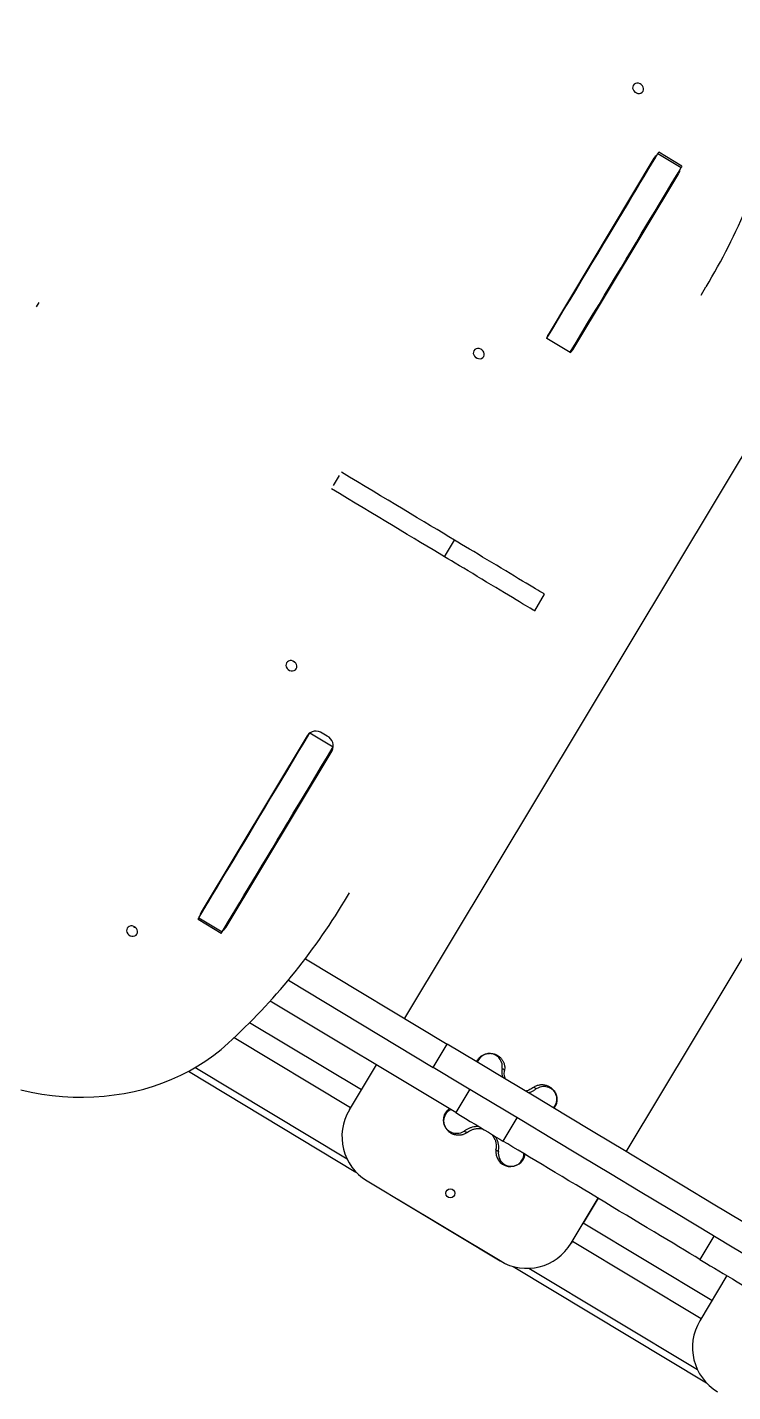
# Model space of a CAD drawing. Header units: millimetres. Extents: x -10374 to 11119, y -8221 to 9433.
# Drawn here: x -3622 to -3077, y -950 to 103 of the extents above; entities that cross this region are included whole.
import ezdxf

# ---------------------------------------------------------------- set-up
doc = ezdxf.new("R2010")
doc.units = ezdxf.units.MM
for name, color, linetype in [('DIKOM_ОБЪЕКТ', 7, 'Continuous'), ('DIKOM_РАЗМЕР_ЗОНА', 7, 'Continuous'), ('DIKOM_РАЗМЕР_ОБЪЕКТА', 7, 'Continuous')]:
    doc.layers.add(name, color=color, linetype=linetype)
doc.styles.add('style1', font='arial.ttf', dxfattribs={"width": 0.8})
doc.dimstyles.new('1-50', dxfattribs={"dimtxt": 300, "dimasz": 200, "dimexe": 100, "dimexo": 0, "dimgap": 100, "dimtad": 0, "dimdec": 0, "dimtxsty": 'style1', "dimcen": 0, "dimclrd": 7, "dimclre": 7, "dimadec": 1, "dimazin": 2, "dimtfac": 1, "dimtdec": 0, "dimtmove": 1, "dimatfit": 3, "dimfxl": 0, "dimlwd": 25, "dimlwe": 18, "dimarcsym": 0})

# ---------------------------------------------------------------- blocks, each defined once
blk = doc.blocks.new('*D16')
at = {"layer": 'Defpoints', "color": 0, "transparency": 16777216}
for p in [(-9045.1, 5161.7), (3694.5, 5161.7), (1813.2, -6719.9)]:
    blk.add_point(p, dxfattribs=at)
at = {"layer": 'DIKOM_РАЗМЕР_ОБЪЕКТА', "color": 7, "lineweight": 18, "transparency": 16777216}
for p, q in [((3694.5, 5161.7), (-9145.1, 5161.7)), ((1813.2, -6719.9), (-9145.1, -6719.9))]:
    blk.add_line(p, q, dxfattribs=at)
at = {"layer": 'DIKOM_РАЗМЕР_ОБЪЕКТА', "color": 7, "lineweight": 25, "transparency": 16777216}
for p, q in [((-9045.1, 4961.7), (-9045.1, -0.5)), ((-9045.1, -6519.9), (-9045.1, -1080.2))]:
    blk.add_line(p, q, dxfattribs=at)
at = {"layer": 'DIKOM_РАЗМЕР_ОБЪЕКТА', "color": 7, "transparency": 16777216}
for points in [[(-9078.4, 4961.7), (-9011.8, 4961.7), (-9045.1, 5161.7)], [(-9078.4, -6519.9), (-9011.8, -6519.9), (-9045.1, -6719.9)]]:
    blk.add_solid(points, dxfattribs=at)
at = {"layer": 'DIKOM_РАЗМЕР_ОБЪЕКТА', "color": 0, "transparency": 16777216, "insert": (-9045.1, -540.3), "char_height": 300, "attachment_point": 5, "rotation": 90, "style": 'style1'}
blk.add_mtext('11900', dxfattribs=at)
blk = doc.blocks.new('*D15')
at = {"layer": 'Defpoints', "color": 0, "transparency": 16777216}
for p in [(-5227.9, 8308.8), (9119.4, -1150.4), (-5227.9, -1991.8)]:
    blk.add_point(p, dxfattribs=at)
at = {"layer": 'DIKOM_РАЗМЕР_ОБЪЕКТА', "color": 7, "lineweight": 18, "transparency": 16777216}
for p, q in [((-5227.9, -1991.8), (-5227.9, 8408.8)), ((9119.4, -1150.4), (9119.4, 8408.8))]:
    blk.add_line(p, q, dxfattribs=at)
at = {"layer": 'DIKOM_РАЗМЕР_ОБЪЕКТА', "color": 7, "lineweight": 25, "transparency": 16777216}
for p, q in [((-5027.9, 8308.8), (187.4, 8308.8)), ((8919.4, 8308.8), (1267.2, 8308.8))]:
    blk.add_line(p, q, dxfattribs=at)
at = {"layer": 'DIKOM_РАЗМЕР_ОБЪЕКТА', "color": 7, "transparency": 16777216}
for points in [[(-5027.9, 8342.1), (-5027.9, 8275.4), (-5227.9, 8308.8)], [(8919.4, 8342.1), (8919.4, 8275.4), (9119.4, 8308.8)]]:
    blk.add_solid(points, dxfattribs=at)
at = {"layer": 'DIKOM_РАЗМЕР_ОБЪЕКТА', "color": 0, "transparency": 16777216, "insert": (727.3, 8308.8), "char_height": 300, "attachment_point": 5, "style": 'style1'}
blk.add_mtext('14350', dxfattribs=at)
blk = doc.blocks.new('*D14')
at = {"layer": 'Defpoints', "color": 0, "transparency": 16777216}
for p in [(-7515.9, 9236.3), (11119.4, -1423.4), (-7515.9, -2401.6)]:
    blk.add_point(p, dxfattribs=at)
at = {"layer": 'DIKOM_РАЗМЕР_ЗОНА', "color": 7, "lineweight": 18, "transparency": 16777216}
for p, q in [((-7515.9, -2401.6), (-7515.9, 9336.3)), ((11119.4, -1423.4), (11119.4, 9336.3))]:
    blk.add_line(p, q, dxfattribs=at)
at = {"layer": 'DIKOM_РАЗМЕР_ЗОНА', "color": 7, "lineweight": 25, "transparency": 16777216}
for p, q in [((-7315.9, 9236.3), (77.6, 9236.3)), ((10919.4, 9236.3), (1157.3, 9236.3))]:
    blk.add_line(p, q, dxfattribs=at)
at = {"layer": 'DIKOM_РАЗМЕР_ЗОНА', "color": 7, "transparency": 16777216}
for points in [[(-7315.9, 9269.7), (-7315.9, 9203), (-7515.9, 9236.3)], [(10919.4, 9269.7), (10919.4, 9203), (11119.4, 9236.3)]]:
    blk.add_solid(points, dxfattribs=at)
at = {"layer": 'DIKOM_РАЗМЕР_ЗОНА', "color": 0, "transparency": 16777216, "insert": (617.5, 9236.3), "char_height": 300, "attachment_point": 5, "style": 'style1'}
blk.add_mtext('18650', dxfattribs=at)
blk = doc.blocks.new('*D13')
at = {"layer": 'Defpoints', "color": 0, "transparency": 16777216}
for p in [(-10177, 7112.8), (3082.3, 7112.8), (2015.5, -8221.4)]:
    blk.add_point(p, dxfattribs=at)
at = {"layer": 'DIKOM_РАЗМЕР_ЗОНА', "color": 7, "lineweight": 18, "transparency": 16777216}
for p, q in [((3082.3, 7112.8), (-10277, 7112.8)), ((2015.5, -8221.4), (-10277, -8221.4))]:
    blk.add_line(p, q, dxfattribs=at)
at = {"layer": 'DIKOM_РАЗМЕР_ЗОНА', "color": 7, "lineweight": 25, "transparency": 16777216}
for p, q in [((-10177, 6912.8), (-10177, -14.4)), ((-10177, -8021.4), (-10177, -1094.2))]:
    blk.add_line(p, q, dxfattribs=at)
at = {"layer": 'DIKOM_РАЗМЕР_ЗОНА', "color": 7, "transparency": 16777216}
for points in [[(-10210.3, 6912.8), (-10143.6, 6912.8), (-10177, 7112.8)], [(-10210.3, -8021.4), (-10143.6, -8021.4), (-10177, -8221.4)]]:
    blk.add_solid(points, dxfattribs=at)
at = {"layer": 'DIKOM_РАЗМЕР_ЗОНА', "color": 0, "transparency": 16777216, "insert": (-10177, -554.3), "char_height": 300, "attachment_point": 5, "rotation": 90, "style": 'style1'}
blk.add_mtext('15300', dxfattribs=at)

msp = doc.modelspace()

# ---------------------------------------------------------------- linework, layer by layer
at = {"layer": 'DIKOM_ОБЪЕКТ', "color": 7, "linetype": 'Continuous', "lineweight": 15}
for p, q in [((-3138.2, 2.1), (-3220, -134.1)), ((-3135.1, 5.9), (-3117.1, -4.9)), ((-3116.5, -4), (-3134.5, 6.8)), ((-3200.7, -145.7), (-3118.9, -9.5)), ((-3143, -7.3), (-3143.6, -6.9)), ((-3140.7, -2.7), (-3140.3, -2.9)), ((-3124.3, -18.5), (-3125, -18.1)), ((-2992.1, -98), (-3331, -662)), ((-3101.8, -103.6), (-3098, -97.2)), ((-3615.2, -112.7), (-3613.1, -109.2)), ((-3220.8, -136.7), (-3202.8, -147.6)), ((-3159.6, -765), (-2820.7, -201)), ((-3385.6, -250.6), (-3381, -242.9)), ((-3299.9, -305.6), (-3292.2, -292.7)), ((-3230.3, -347.4), (-3222.6, -334.5)), ((-3403.9, -441.6), (-3385.9, -452.4)), ((-3390.5, -444.1), (-3394.4, -441.7)), ((-3406.1, -443.8), (-3488, -580)), ((-3468.7, -591.6), (-3386.8, -455.4)), ((-3377.2, -571.5), (-3373.3, -565)), ((-3484.5, -575.7), (-3484.9, -575.5)), ((-3482.5, -571), (-3481.9, -571.3)), ((-3490.4, -585.5), (-3472.4, -596.3)), ((-3489.8, -584.5), (-3471.8, -595.3)), ((-3463.9, -582.2), (-3463.2, -582.5)), ((-3407.4, -616.1), (-3297.9, -681.9)), ((-3420.6, -632.6), (-3308.8, -699.9)), ((-3291.3, -734.8), (-3434.7, -648.7)), ((-3364.2, -717.3), (-3450.6, -665.4)), ((-3462.4, -676.9), (-3372.5, -731)), ((-3308.8, -699.9), (-3297.9, -681.9)), ((-3275.2, -695.5), (-3274.8, -694.6)), ((-3497.8, -702.9), (-3368.4, -780.7)), ((-3375.2, -770.8), (-3492.8, -700.1)), ((-3352.7, -698), (-3373.5, -732.7)), ((-3280.5, -716.8), (-3291.3, -734.8)), ((-3244, -738.8), (-3254.8, -756.8)), ((-3359.8, -787.6), (-3257, -849.4)), ((-3257, -849.4), (-3336.5, -801.6)), ((-3202.1, -835.7), (-3181.2, -801)), ((-3181.2, -801), (-3192.8, -820.3)), ((-3093.4, -880), (-3192.8, -820.3)), ((-3192.8, -820.3), (-3192.8, -820.3)), ((-3091.9, -830.2), (-3102.7, -848.2)), ((-3201.1, -834), (-3202.1, -835.7)), ((-3201.1, -834), (-3201.1, -834)), ((-3201, -834), (-3201.1, -834)), ((-3201, -834), (-3101.6, -893.7)), ((-3246.9, -853.7), (-3097.5, -943.5)), ((-3104.4, -933.5), (-3234.9, -855.1)), ((-3081.8, -860.7), (-3102.6, -895.5))]:
    msp.add_line(p, q, dxfattribs=at)
at = {"layer": 'DIKOM_ОБЪЕКТ', "color": 7, "linetype": 'Continuous', "lineweight": 15, "flags": 128}
for points in [[(-3146.6, 53.9), (-3146.2, 54.9), (-3146.1, 56), (-3146.4, 57.1), (-3147, 58.2), (-3147.9, 59.1), (-3148.9, 59.7), (-3150.1, 60.1), (-3151.3, 60.1), (-3152.5, 59.8), (-3153.4, 59.3), (-3154.1, 58.4), (-3154.5, 57.4), (-3154.6, 56.3), (-3154.3, 55.2), (-3153.7, 54.1), (-3152.8, 53.2), (-3151.7, 52.6), (-3150.6, 52.2), (-3149.4, 52.2), (-3148.2, 52.5), (-3147.3, 53.1), (-3146.6, 53.9)], [(-3220.8, -136.7), (-3216.3, -129.3), (-3211.8, -121.9), (-3207.4, -114.5), (-3203, -107.1), (-3198.6, -99.9), (-3194.3, -92.7), (-3190, -85.5), (-3185.8, -78.5), (-3181.6, -71.6), (-3177.6, -64.9), (-3173.6, -58.3), (-3169.7, -51.8), (-3165.9, -45.5), (-3162.3, -39.4), (-3158.7, -33.5), (-3155.3, -27.7), (-3151.9, -22.2), (-3148.8, -16.9), (-3145.7, -11.9), (-3142.8, -7.1), (-3140.1, -2.5), (-3137.5, 1.8), (-3135.1, 5.9)], [(-3202.8, -147.6), (-3198.3, -140.1), (-3193.8, -132.7), (-3189.4, -125.3), (-3185, -117.9), (-3180.6, -110.7), (-3176.3, -103.5), (-3172, -96.4), (-3167.8, -89.4), (-3163.6, -82.5), (-3159.6, -75.7), (-3155.6, -69.1), (-3151.7, -62.6), (-3147.9, -56.3), (-3144.3, -50.2), (-3140.7, -44.3), (-3137.3, -38.6), (-3133.9, -33), (-3130.8, -27.8), (-3127.7, -22.7), (-3124.8, -17.9), (-3122.1, -13.3), (-3119.5, -9), (-3117.1, -4.9)], [(-3269.7, -151), (-3269.3, -150), (-3269.2, -148.9), (-3269.5, -147.7), (-3270.1, -146.7), (-3271, -145.8), (-3272, -145.2), (-3273.2, -144.8), (-3274.4, -144.8), (-3275.6, -145.1), (-3276.5, -145.6), (-3277.2, -146.5), (-3277.6, -147.5), (-3277.7, -148.6), (-3277.4, -149.7), (-3276.8, -150.8), (-3275.9, -151.6), (-3274.9, -152.3), (-3273.7, -152.6), (-3272.5, -152.7), (-3271.3, -152.4), (-3270.4, -151.8), (-3269.7, -151)], [(-3292.2, -292.7), (-3296.5, -290.2), (-3301, -287.4), (-3305.7, -284.6), (-3310.7, -281.6), (-3315.7, -278.6), (-3321, -275.4), (-3326.4, -272.2), (-3331.9, -268.9), (-3337.6, -265.4), (-3343.4, -262), (-3349.3, -258.5), (-3355.2, -254.9), (-3361.2, -251.3), (-3367.3, -247.6), (-3373.4, -244), (-3379.5, -240.3)], [(-3299.9, -305.6), (-3304.2, -303), (-3308.7, -300.3), (-3313.5, -297.5), (-3318.4, -294.5), (-3323.5, -291.4), (-3328.7, -288.3), (-3334.1, -285), (-3339.7, -281.7), (-3345.3, -278.3), (-3351.1, -274.8), (-3357, -271.3), (-3362.9, -267.7), (-3368.9, -264.1), (-3375, -260.5), (-3381.1, -256.8), (-3387.2, -253.2)], [(-3222.6, -334.5), (-3222.7, -334.5), (-3223.1, -334.3), (-3223.8, -333.8), (-3224.8, -333.2), (-3226.2, -332.4), (-3227.8, -331.4), (-3229.7, -330.3), (-3231.8, -329), (-3234.2, -327.6), (-3236.9, -326), (-3239.7, -324.3), (-3242.7, -322.5), (-3245.9, -320.5), (-3249.3, -318.5), (-3252.7, -316.5), (-3256.2, -314.4), (-3259.8, -312.2), (-3263.4, -310.1), (-3266.9, -307.9), (-3270.5, -305.8), (-3274, -303.7), (-3277.4, -301.6), (-3280.7, -299.7), (-3283.8, -297.8), (-3286.8, -296), (-3289.6, -294.3), (-3292.2, -292.7)], [(-3230.3, -347.4), (-3230.4, -347.4), (-3230.8, -347.1), (-3231.5, -346.7), (-3232.6, -346.1), (-3233.9, -345.3), (-3235.5, -344.3), (-3237.4, -343.2), (-3239.6, -341.9), (-3242, -340.4), (-3244.6, -338.8), (-3247.4, -337.1), (-3250.5, -335.3), (-3253.7, -333.4), (-3257, -331.4), (-3260.4, -329.3), (-3263.9, -327.2), (-3267.5, -325.1), (-3271.1, -322.9), (-3274.7, -320.8), (-3278.2, -318.6), (-3281.7, -316.5), (-3285.1, -314.5), (-3288.4, -312.5), (-3291.6, -310.6), (-3294.6, -308.8), (-3297.3, -307.1), (-3299.9, -305.6)], [(-3422, -387.5), (-3422.4, -388.5), (-3422.5, -389.6), (-3422.2, -390.7), (-3421.6, -391.8), (-3420.8, -392.7), (-3419.7, -393.3), (-3418.5, -393.7), (-3417.3, -393.7), (-3416.2, -393.4), (-3415.2, -392.8), (-3414.5, -392), (-3414.1, -391), (-3414, -389.9), (-3414.3, -388.8), (-3414.9, -387.7), (-3415.8, -386.8), (-3416.9, -386.2), (-3418.1, -385.8), (-3419.3, -385.8), (-3420.4, -386.1), (-3421.3, -386.7), (-3422, -387.5)], [(-3489.8, -584.5), (-3487.4, -580.5), (-3484.8, -576.2), (-3482, -571.6), (-3479.1, -566.7), (-3476.1, -561.7), (-3472.9, -556.4), (-3469.6, -550.8), (-3466.1, -545.1), (-3462.5, -539.2), (-3458.9, -533), (-3455.1, -526.7), (-3451.2, -520.2), (-3447.2, -513.6), (-3443.1, -506.8), (-3439, -499.9), (-3434.8, -492.9), (-3430.5, -485.8), (-3426.1, -478.6), (-3421.8, -471.3), (-3417.3, -463.9), (-3412.9, -456.5), (-3408.4, -449.1), (-3403.9, -441.6)], [(-3471.8, -595.3), (-3469.4, -591.3), (-3466.8, -587), (-3464, -582.4), (-3461.1, -577.6), (-3458.1, -572.5), (-3454.9, -567.2), (-3451.6, -561.7), (-3448.1, -555.9), (-3444.5, -550), (-3440.9, -543.8), (-3437.1, -537.5), (-3433.2, -531.1), (-3429.2, -524.4), (-3425.1, -517.7), (-3421, -510.8), (-3416.8, -503.7), (-3412.5, -496.6), (-3408.1, -489.4), (-3403.8, -482.1), (-3399.3, -474.7), (-3394.9, -467.3), (-3390.4, -459.9), (-3385.9, -452.4)], [(-3490.4, -585.5), (-3490.4, -585.5), (-3490.3, -585.4), (-3490.2, -585.2), (-3490, -584.9), (-3489.8, -584.5)], [(-3545.1, -592.4), (-3545.5, -593.4), (-3545.6, -594.5), (-3545.3, -595.6), (-3544.7, -596.7), (-3543.9, -597.5), (-3542.8, -598.2), (-3541.6, -598.5), (-3540.4, -598.6), (-3539.3, -598.3), (-3538.3, -597.7), (-3537.6, -596.9), (-3537.2, -595.9), (-3537.1, -594.8), (-3537.4, -593.7), (-3538, -592.6), (-3538.9, -591.7), (-3540, -591.1), (-3541.2, -590.7), (-3542.4, -590.7), (-3543.5, -591), (-3544.4, -591.5), (-3545.1, -592.4)], [(-3472.4, -596.3), (-3472.4, -596.3), (-3472.3, -596.2), (-3472.2, -596), (-3472, -595.7), (-3471.8, -595.3)], [(-3627.2, -717.3), (-3619.2, -719.1), (-3611.1, -720.5), (-3603, -721.6), (-3595, -722.4), (-3586.9, -722.8), (-3578.9, -722.9), (-3570.9, -722.7), (-3563, -722.1), (-3555.1, -721.2), (-3547.4, -720), (-3539.8, -718.5), (-3532.3, -716.6), (-3524.9, -714.4), (-3517.7, -711.9), (-3510.6, -709.1), (-3503.7, -705.9), (-3497.1, -702.5), (-3490.6, -698.8), (-3484.3, -694.8), (-3478.3, -690.5), (-3472.5, -686), (-3467, -681.2)], [(-3023.8, -846.6), (-3046.6, -832.9), (-3069.5, -819.1), (-3092.3, -805.4), (-3115.2, -791.7), (-3138, -778), (-3160.9, -764.2), (-3183.8, -750.5), (-3206.6, -736.7), (-3229.5, -723), (-3252.3, -709.3), (-3275.1, -695.6), (-3297.9, -681.9)], [(-3034.7, -864.6), (-3057.5, -850.9), (-3080.3, -837.1), (-3103.1, -823.4), (-3126, -809.7), (-3148.8, -796), (-3171.7, -782.2), (-3194.6, -768.5), (-3217.4, -754.7), (-3240.3, -741), (-3263.1, -727.3), (-3286, -713.6), (-3308.8, -699.9)], [(-3255.5, -700.8), (-3255.1, -700.9), (-3254.7, -701), (-3254.4, -701.2), (-3254.1, -701.4), (-3253.8, -701.6), (-3253.7, -701.9), (-3253.6, -702.2), (-3253.6, -702.4)], [(-3229.3, -716.5), (-3229.5, -716.2), (-3229.8, -715.9), (-3230.2, -715.7), (-3230.5, -715.5), (-3230.8, -715.4), (-3231.1, -715.4), (-3231.4, -715.5), (-3231.6, -715.6)], [(-3291.3, -734.8), (-3287.6, -737.1), (-3283.8, -739.4), (-3280.1, -741.6), (-3276.4, -743.8), (-3272.9, -745.9), (-3269.4, -748), (-3266.1, -750), (-3263, -751.9), (-3260, -753.7), (-3257.3, -755.3), (-3254.8, -756.8)], [(-3282.1, -749.9), (-3282.4, -750.1), (-3282.7, -750.1), (-3283, -750.1), (-3283.3, -750), (-3283.6, -749.9), (-3283.9, -749.6), (-3284.2, -749.4), (-3284.5, -749)], [(-3102.7, -848.2), (-3106.4, -845.9), (-3110.4, -843.6), (-3114.5, -841.1), (-3118.9, -838.5), (-3123.4, -835.7), (-3128.2, -832.9), (-3133, -829.9), (-3138.1, -826.9), (-3143.3, -823.8), (-3148.5, -820.6), (-3153.9, -817.4), (-3159.4, -814.1), (-3164.9, -810.8), (-3170.5, -807.5), (-3176.1, -804.1), (-3181.7, -800.7), (-3187.2, -797.4), (-3192.8, -794), (-3198.3, -790.7), (-3203.8, -787.4), (-3209.1, -784.2), (-3214.4, -781.1), (-3219.6, -778), (-3224.6, -774.9), (-3229.5, -772), (-3234.2, -769.2), (-3238.7, -766.5), (-3243.1, -763.8), (-3247.2, -761.4), (-3251.1, -759), (-3254.8, -756.8)], [(-3258.3, -764.8), (-3258.7, -764.7), (-3259.1, -764.6), (-3259.4, -764.4), (-3259.7, -764.2), (-3260, -763.9), (-3260.1, -763.7), (-3260.2, -763.4), (-3260.2, -763.1)], [(-3252.3, -851.8), (-3253.5, -851.3), (-3257, -849.4)], [(-3102.7, -848.2), (-3100.2, -849.7), (-3097.5, -851.3), (-3094.6, -853.1), (-3091.4, -855), (-3088.1, -856.9), (-3084.7, -859), (-3081.1, -861.1), (-3077.5, -863.3), (-3073.8, -865.5), (-3070.1, -867.8), (-3066.3, -870)]]:
    msp.add_lwpolyline(points, dxfattribs=at)
at = {"layer": 'DIKOM_ОБЪЕКТ', "color": 7, "linetype": 'Continuous', "lineweight": 15}
msp.add_circle((-3295.5, -797.1), 3.5, dxfattribs=at)
for centre, radius, start, end in [((-3154.9, 48.6), 5.09, 50.1778, 67.8212), ((-3520.2, 156.2), 492.5, 329.0371, 345.592), ((-3132.2, -1.5), 6.96, 122.154, 148.7806), ((-3254, 78), 139.1, 328.7619, 329.2201), ((-3136.1, -7.9), 6.96, 122.1412, 148.7691), ((-3124.9, -5.9), 6.95, 329.2097, 355.8701), ((-3231.4, 64.5), 133.8, 328.7559, 329.2324), ((-3128.7, -12.3), 6.96, 329.2401, 355.8397), ((-3214.1, -137.7), 6.96, 149.2378, 175.842), ((-3206.7, -142.1), 6.95, 302.1185, 328.7888), ((-3278, -156.3), 5.09, 50.179, 67.8275), ((-3413.7, -382.2), 5.12, 230.3467, 247.6635), ((-3413.8, -382.2), 5.06, 230.1196, 247.8508), ((-3399.2, -448.7), 8.46, 55.1907, 144.5956), ((-3394.4, -451.6), 8.46, 333.3939, 62.82), ((-3478.1, -577.1), 6.96, 149.2399, 175.8406), ((-3798.8, -317.8), 492, 312.4004, 328.9699), ((-3482, -583.6), 6.95, 149.2079, 175.8719), ((-3470.8, -581.6), 6.94, 302.1212, 328.8135), ((-3536.9, -587.1), 5.07, 230.131, 247.8395), ((-3536.9, -587.2), 5.04, 230.0791, 247.9237), ((-3474.7, -587.9), 7.01, 302.2533, 328.6798), ((-3265.2, -699.1), 9.88, 350.3214, 160.9989), ((-3339.2, -753.3), 40, 149, 239), ((-3248.9, -765), 11.5, 170.4733, 349.4006), ((-3248.5, -766.4), 9.89, 170.3875, 359.6175), ((-3236.4, -815.1), 40, 239, 329), ((-3068.4, -916.1), 40, 149, 239)]:
    msp.add_arc(centre, radius, start, end, dxfattribs=at)
for points, knots in [([(-3274.8, -694.6), (-3274.6, -694.3), (-3274.1, -693.5), (-3273.2, -692.6), (-3272.3, -691.7), (-3271.4, -691), (-3270.1, -690.2), (-3268.6, -689.6), (-3267, -689.2), (-3265.9, -689.1), (-3264.7, -689), (-3263.4, -689.1), (-3262.2, -689.3), (-3260.9, -689.7), (-3259.8, -690.2), (-3258.9, -690.7), (-3258.2, -691.2), (-3257.5, -691.8), (-3256.8, -692.3), (-3256.2, -693), (-3255.6, -693.7), (-3255.1, -694.5), (-3254.6, -695.4), (-3254.2, -696.4), (-3253.8, -697.5), (-3253.5, -698.9), (-3253.4, -700.5), (-3253.5, -701.8), (-3253.6, -702.4)], [0, 0, 0, 0, 0.043159, 0.084953, 0.125491, 0.158043, 0.187896, 0.250629, 0.281727, 0.313551, 0.343777, 0.376436, 0.416863, 0.458559, 0.501597, 0.531087, 0.56377, 0.592902, 0.626375, 0.65248, 0.688432, 0.724587, 0.750278, 0.796293, 0.837891, 0.875077, 0.940448, 1, 1, 1, 1]), ([(-3255.5, -700.8), (-3255.6, -702.2), (-3255.8, -704.3), (-3255.5, -706.6), (-3255.2, -707.5), (-3255.2, -707.5)], [0, 0, 0, 0, 0.644401, 0.97387, 1, 1, 1, 1]), ([(-3253, -708.8), (-3253.3, -707.9), (-3254, -705.7), (-3253.7, -703.6), (-3253.6, -702.4)], [0, 0, 0, 0, 0.404037, 1, 1, 1, 1]), ([(-3231.6, -715.6), (-3232.7, -716.3), (-3234, -717.2), (-3236, -717.9), (-3236.9, -718.1), (-3237.4, -718.2), (-3237.5, -718.2)], [0, 0, 0, 0, 0.604358, 0.790924, 0.970516, 1, 1, 1, 1]), ([(-3231.6, -715.6), (-3231.3, -715.3), (-3230.5, -714.8), (-3229.2, -714.2), (-3228, -713.7), (-3226.7, -713.4), (-3225.4, -713.2), (-3224, -713.2), (-3222.7, -713.4), (-3221.4, -713.7), (-3220.2, -714.1), (-3219, -714.7), (-3217.8, -715.4), (-3216.7, -716.4), (-3215.7, -717.4), (-3214.8, -718.7), (-3214, -720.2), (-3213.4, -721.9), (-3213.2, -723.4), (-3213.1, -724.6), (-3213.2, -725.7), (-3213.3, -727), (-3213.7, -728.4), (-3214.2, -729.5), (-3214.7, -730.5), (-3215.1, -731.1), (-3215.3, -731.4), (-3215.3, -731.5)], [0, 0, 0, 0, 0.042967, 0.088868, 0.131428, 0.177913, 0.218325, 0.266499, 0.311093, 0.355331, 0.403555, 0.443413, 0.491172, 0.532597, 0.580127, 0.621689, 0.666376, 0.711123, 0.755829, 0.777603, 0.800571, 0.842208, 0.889845, 0.92507, 0.959954, 0.993678, 1, 1, 1, 1]), ([(-3229.3, -716.5), (-3228.6, -716.1), (-3227.2, -715.2), (-3225, -714.6), (-3222.8, -714.4), (-3220.6, -714.8), (-3218.5, -715.6), (-3216.9, -716.7), (-3215.7, -717.9), (-3215, -718.9), (-3214.5, -719.8), (-3214, -720.7), (-3213.6, -722), (-3213.3, -723.7), (-3213.3, -725.2), (-3213.6, -726.6), (-3214.1, -728.2), (-3214.8, -729.8), (-3215.7, -730.7), (-3216, -731.1)], [0, 0, 0, 0, 0.085409, 0.170997, 0.256226, 0.341685, 0.426498, 0.512136, 0.558008, 0.597812, 0.621498, 0.643438, 0.683806, 0.726729, 0.769688, 0.812549, 0.855532, 0.940818, 1, 1, 1, 1]), ([(-3235.4, -719.4), (-3235.3, -719.4), (-3234.5, -719.3), (-3233, -718.7), (-3231, -717.8), (-3229.9, -716.9), (-3229.3, -716.5)], [0, 0, 0, 0, 0.022382, 0.348054, 0.668642, 1, 1, 1, 1]), ([(-3282.1, -749.9), (-3282.5, -750.2), (-3283.2, -750.7), (-3284.3, -751.3), (-3285.3, -751.7), (-3286.3, -752), (-3287.1, -752.2), (-3288.1, -752.3), (-3288.9, -752.3), (-3289.9, -752.3), (-3290.8, -752.2), (-3291.7, -752), (-3292.7, -751.8), (-3293.7, -751.4), (-3294.7, -750.9), (-3295.8, -750.2), (-3296.8, -749.4), (-3297.7, -748.5), (-3298.5, -747.5), (-3299.2, -746.4), (-3299.9, -745.1), (-3300.4, -743.5), (-3300.6, -741.9), (-3300.7, -740.7), (-3300.6, -739.6), (-3300.4, -738.2), (-3299.9, -736.5), (-3299.3, -735.4), (-3299, -734.9)], [0, 0, 0, 0, 0.03905, 0.080677, 0.1249, 0.152374, 0.182321, 0.214746, 0.249672, 0.275925, 0.312226, 0.348768, 0.37443, 0.417522, 0.458459, 0.498578, 0.541744, 0.583546, 0.624039, 0.656596, 0.686724, 0.749348, 0.77996, 0.812236, 0.842269, 0.875055, 0.937761, 1, 1, 1, 1]), ([(-3284.5, -749), (-3285.2, -749.5), (-3286.6, -750.4), (-3288.8, -751), (-3291, -751.1), (-3293.2, -750.8), (-3295.2, -750), (-3296.9, -748.9), (-3298.1, -747.6), (-3298.8, -746.7), (-3299.3, -745.8), (-3299.8, -744.8), (-3300.2, -743.5), (-3300.5, -741.9), (-3300.4, -740.3), (-3300.2, -739), (-3299.7, -737.3), (-3298.8, -735.6), (-3297.4, -733.9), (-3296.1, -732.9), (-3295.4, -732.5), (-3295.2, -732.5)], [0, 0, 0, 0, 0.075888, 0.151936, 0.22765, 0.303597, 0.378956, 0.455048, 0.495807, 0.531163, 0.552218, 0.571713, 0.607575, 0.645717, 0.683887, 0.721973, 0.76016, 0.835946, 0.911987, 0.987452, 1, 1, 1, 1]), ([(-3299, -734.9), (-3298.3, -734), (-3297.6, -733), (-3296.6, -732.1), (-3296.4, -732), (-3296.3, -731.9)], [0, 0, 0, 0, 0.82438, 0.868221, 1, 1, 1, 1]), ([(-3273.2, -745.7), (-3273.4, -745.7), (-3274.4, -745.5), (-3276.2, -745.7), (-3278.6, -746.1), (-3280.8, -746.8), (-3282.8, -747.8), (-3283.9, -748.6), (-3284.5, -749)], [0, 0, 0, 0, 0.029368, 0.223194, 0.417415, 0.611439, 0.802534, 1, 1, 1, 1]), ([(-3282.1, -749.9), (-3281.1, -749.3), (-3279.8, -748.4), (-3277.8, -747.7), (-3276.6, -747.4), (-3275, -747.1), (-3273.2, -747.1), (-3271.4, -747.2), (-3270.3, -747.6), (-3269.9, -747.7)], [0, 0, 0, 0, 0.326274, 0.426997, 0.523952, 0.617365, 0.775905, 0.926244, 1, 1, 1, 1]), ([(-3263.8, -751.4), (-3263.6, -751.6), (-3263, -752.2), (-3262.2, -753.3), (-3261.5, -754.6), (-3260.6, -756.6), (-3259.9, -759.6), (-3260.1, -761.9), (-3260.2, -763.1)], [0, 0, 0, 0, 0.069097, 0.169452, 0.273176, 0.380874, 0.67251, 1, 1, 1, 1]), ([(-3258.3, -764.8), (-3258.1, -763.4), (-3257.9, -761.3), (-3258.4, -758.2), (-3259.2, -755.9), (-3259.9, -754.3), (-3260.5, -753.4), (-3260.6, -753.3)], [0, 0, 0, 0, 0.383646, 0.579806, 0.770177, 0.963592, 1, 1, 1, 1])]:
    msp.add_open_spline(points, degree=3, knots=knots, dxfattribs=at)

# ---------------------------------------------------------------- dimensions: what is measured, and where the dimension line sits
at = {"layer": 'DIKOM_РАЗМЕР_ЗОНА'}
for base, p1, p2, angle, text, picture, middle in [((-7515.9, 9236.3), (11119.4, -1423.4), (-7515.9, -2401.6), 180, '18650', '*D14', (617.5, 9236.3)), ((-10177, 7112.8), (2015.5, -8221.4), (3082.3, 7112.8), 270, '15300', '*D13', (-10177, -554.3))]:
    dim = msp.add_linear_dim(base=base, p1=p1, p2=p2, angle=angle, text=text, dimstyle='1-50', override={"dimscale": 1, "dimtix": 0, "dimtofl": 1, "dimtmove": 1, "dimatfit": 3}, dxfattribs=at)
    dim.commit()
    dim.dimension.update_dxf_attribs({"geometry": picture, "text_midpoint": middle, "dimtype": 160})
at = {"layer": 'DIKOM_РАЗМЕР_ОБЪЕКТА'}
for base, p1, p2, angle, text, picture, middle in [((-5227.9, 8308.8), (9119.4, -1150.4), (-5227.9, -1991.8), 180, '14350', '*D15', (727.3, 8308.8)), ((-9045.1, 5161.7), (1813.2, -6719.9), (3694.5, 5161.7), 270, '11900', '*D16', (-9045.1, -540.3))]:
    dim = msp.add_linear_dim(base=base, p1=p1, p2=p2, angle=angle, text=text, dimstyle='1-50', override={"dimscale": 1, "dimtix": 0, "dimtofl": 1, "dimtmove": 1, "dimatfit": 3}, dxfattribs=at)
    dim.commit()
    dim.dimension.update_dxf_attribs({"geometry": picture, "text_midpoint": middle, "dimtype": 160})

doc.saveas('drawing.dxf')
